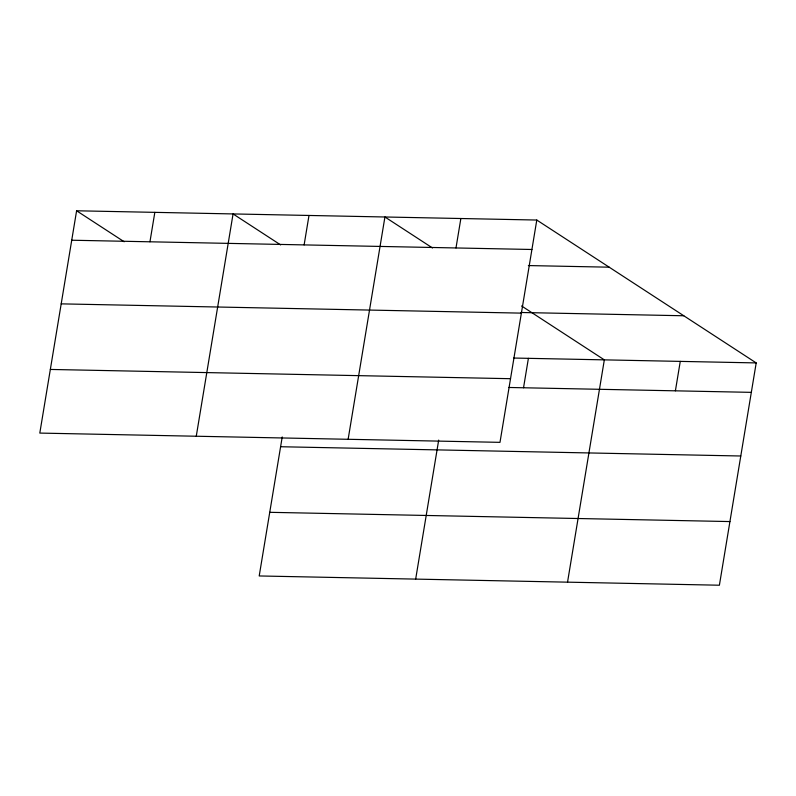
<?xml version="1.0" encoding="UTF-8"?>
<svg xmlns="http://www.w3.org/2000/svg" width="796" height="796" viewBox="0 0 796 796"><rect width="100%" height="100%" fill="white"/><g stroke="black" fill="none" stroke-linecap="round" stroke-linejoin="round"><path stroke-width="1.19" d="M76.605 210.781L39.8 433.084L499.988 442.347L536.793 220.044L76.605 210.781L124.186 241.765M149.956 241.795L154.832 212.363M196.264 436.238L233.069 213.935L280.65 244.919M304.122 244.899L308.997 215.457M282.222 436.944L259.207 575.956L719.395 585.219L756.2 362.916L536.793 220.044M348.131 439.293L384.926 216.99L432.507 247.974M455.989 247.954L460.864 218.512M415.671 579.1L438.686 440.098M523.529 387.771L528.405 358.329M567.538 582.165L604.333 359.862L521.569 305.962M675.396 390.826L680.272 361.384M71.73 240.223L531.917 249.486M528.365 265.565L609.199 267.187M520.912 312.49L683.794 315.763M61.193 303.863L521.38 313.126M513.709 358.041L756.2 362.916M50.337 369.444L510.525 378.697M508.833 387.473L751.325 392.358M280.6 446.735L740.787 455.999M269.745 512.316L729.932 521.569"/></g></svg>
